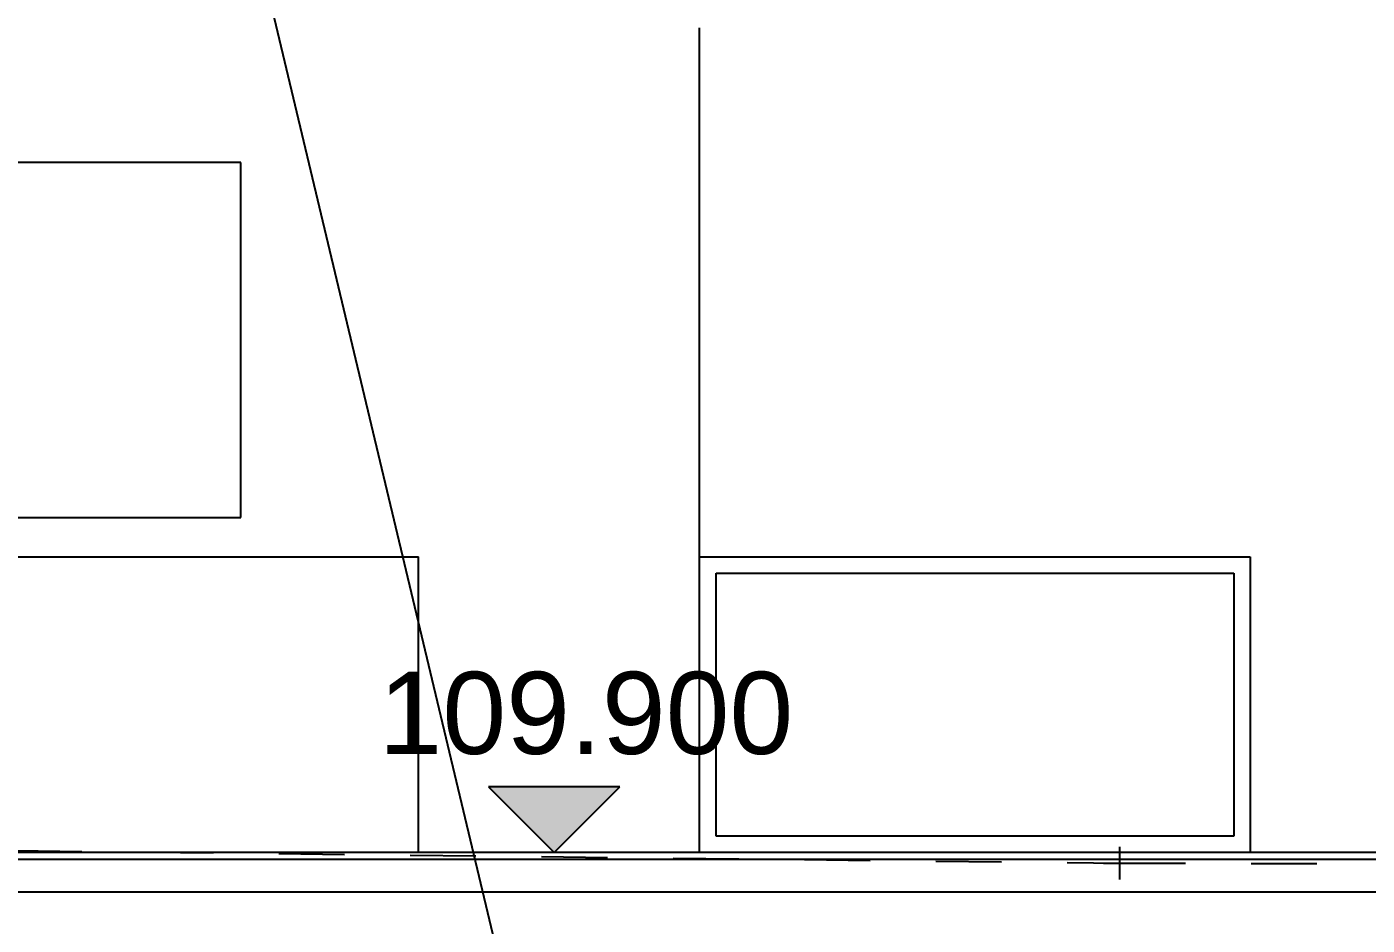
# Model space of a CAD drawing. Header units: millimetres. Extents: x -21022 to 21084, y -14865 to 14865.
# Drawn here: x -3434 to 646, y 3905 to 6639 of the extents above; entities that cross this region are included whole.
import ezdxf

# ---------------------------------------------------------------- set-up
doc = ezdxf.new("R2010")
doc.units = ezdxf.units.MM
doc.linetypes.add('HIDDEN', pattern=[16, 2, -2, 2, -2, 2, -2, 2, -2])
doc.layers.add('00_-_ELEVATIONS', color=7, linetype='Continuous', true_color=0xffffff)
doc.layers.add('00_-_SECTIONS', color=7, linetype='Continuous', true_color=0xffffff)
doc.styles.add('ARIAL', font='ARIAL.TTF', dxfattribs={"height": 0.2})

# ---------------------------------------------------------------- blocks, each defined once
blk = doc.blocks.new('76634905')
at = {"layer": '00_-_ELEVATIONS', "linetype": 'Continuous', "ltscale": 100}
blk.add_hatch(color=15, dxfattribs=at).paths.add_polyline_path([(497.3, 200), (897.3, 200), (697.3, 0)])
at = {"layer": '00_-_ELEVATIONS', "color": 2, "linetype": 'Continuous', "ltscale": 100}
for p, q in [((497.3, 200), (697.3, 0)), ((897.3, 200), (497.3, 200)), ((697.3, 0), (897.3, 200))]:
    blk.add_line(p, q, dxfattribs=at)
at = {"layer": '00_-_ELEVATIONS', "color": 15, "linetype": 'Continuous', "ltscale": 100, "style": 'ARIAL'}
blk.add_text('109.900', height=250, dxfattribs=at).set_placement((162.9, 300))
at = {"layer": '00_-_ELEVATIONS'}
blk.add_attdef('Sfb', (0, 0), '', height=1, dxfattribs=at)
blk = doc.blocks.new('FF3B760B')
at = {"layer": '00_-_SECTIONS', "color": 1, "linetype": 'Continuous', "ltscale": 100}
blk.add_line((6263.5, 4902.3), (6263.5, 7412.3), dxfattribs=at)
at = {"layer": '00_-_SECTIONS', "color": 2, "linetype": 'Continuous', "ltscale": 100}
for p, q in [((4866.7, 7002.3), (2375.7, 7002.3)), ((4866.7, 5922.3), (4866.7, 7002.3)), ((2375.7, 5922.3), (4866.7, 5922.3)), ((2450, 5802.3), (5407.8, 5802.3)), ((5407.8, 4902.3), (5407.8, 5802.3)), ((6263.5, 5802.3), (7939.6, 5802.3)), ((7939.6, 5802.3), (7939.6, 4902.3)), ((6313.5, 5752.3), (7889.6, 5752.3)), ((6313.5, 4952.3), (6313.5, 5752.3)), ((7889.6, 5752.3), (7889.6, 4952.3)), ((7889.6, 4952.3), (6313.5, 4952.3))]:
    blk.add_line(p, q, dxfattribs=at)
at = {"layer": '00_-_SECTIONS'}
blk.add_attdef('Sfb', (0, 0), '', height=1, dxfattribs=at)
blk = doc.blocks.new('367563BB')
at = {"layer": '00_-_SECTIONS', "color": 1, "linetype": 'Continuous', "ltscale": 100}
blk.add_line((16833.7, 11130.4), (14739.6, 19904.2), dxfattribs=at)
at = {"layer": '00_-_SECTIONS'}
blk.add_attdef('Sfb', (0, 0), '', height=1, dxfattribs=at)
blk = doc.blocks.new('480F1BD9')
at = {"layer": '00_-_SECTIONS', "color": 9, "linetype": 'HIDDEN', "ltscale": 100}
for p, q in [((4983, 1180), (11142.5, 1110)), ((11142.5, 1110), (17797.9, 1100))]:
    blk.add_line(p, q, dxfattribs=at)
at = {"layer": '00_-_SECTIONS', "color": 1, "linetype": 'Continuous', "ltscale": 100}
for p, q in [((11142.5, 1060), (11142.5, 1160)), ((11092.5, 1110), (11192.5, 1110))]:
    blk.add_line(p, q, dxfattribs=at)
at = {"layer": '00_-_SECTIONS'}
blk.add_attdef('Sfb', (0, 0), '', height=1, dxfattribs=at)
blk = doc.blocks.new('5CD8EA00')
at = {"layer": '00_-_SECTIONS', "linetype": 'Continuous', "ltscale": 100}
h = blk.add_hatch(dxfattribs=at)
h.set_pattern_fill('AR-SAND', color=1, scale=100, angle=45, style=0)
h.paths.add_polyline_path([(0, 0), (6894.6, 0), (6894.6, 100), (0, 100)])
at = {"layer": '00_-_SECTIONS', "color": 1, "linetype": 'Continuous', "ltscale": 100}
for p, q in [((6894.6, 120), (0, 120)), ((0, 100), (6894.6, 100))]:
    blk.add_line(p, q, dxfattribs=at)
at = {"layer": '00_-_SECTIONS'}
blk.add_attdef('Sfb', (0, 0), '', height=1, dxfattribs=at)
blk = doc.blocks.new('6BC70A0F')
at = {"layer": '00_-_SECTIONS', "linetype": 'Continuous', "ltscale": 100}
h = blk.add_hatch(dxfattribs=at)
h.set_pattern_fill('AR-CONC', color=1, scale=100, angle=30, style=0)
h.paths.add_polyline_path([(7844.6, 300), (6146.5, 300), (6034.3, 300), (3162.3, 300), (3060.2, 300), (950, 300), (850, 300), (850, 450), (950, 450), (7844.6, 450)])
at = {"layer": '00_-_SECTIONS', "color": 3, "linetype": 'Continuous', "ltscale": 100}
blk.add_line((7844.6, 450), (850, 450), dxfattribs=at)
at = {"layer": '00_-_SECTIONS'}
blk.add_attdef('Sfb', (0, 0), '', height=1, dxfattribs=at)

msp = doc.modelspace()

# ---------------------------------------------------------------- block references
at = {"layer": '00_-_ELEVATIONS'}
msp.add_blockref('76634905', (-2526.6, 4126.2), dxfattribs=at)
at = {"layer": '00_-_SECTIONS'}
for name, p in [('367563BB', (-17549.4, -12698.9)), ('FF3B760B', (-7650, -776.1)), ('6BC70A0F', (-6750, 3556.2)), ('480F1BD9', (-11250.1, 2983.9)), ('5CD8EA00', (-5800, 4006.2))]:
    msp.add_blockref(name, p, dxfattribs=at)

doc.saveas('drawing.dxf')
